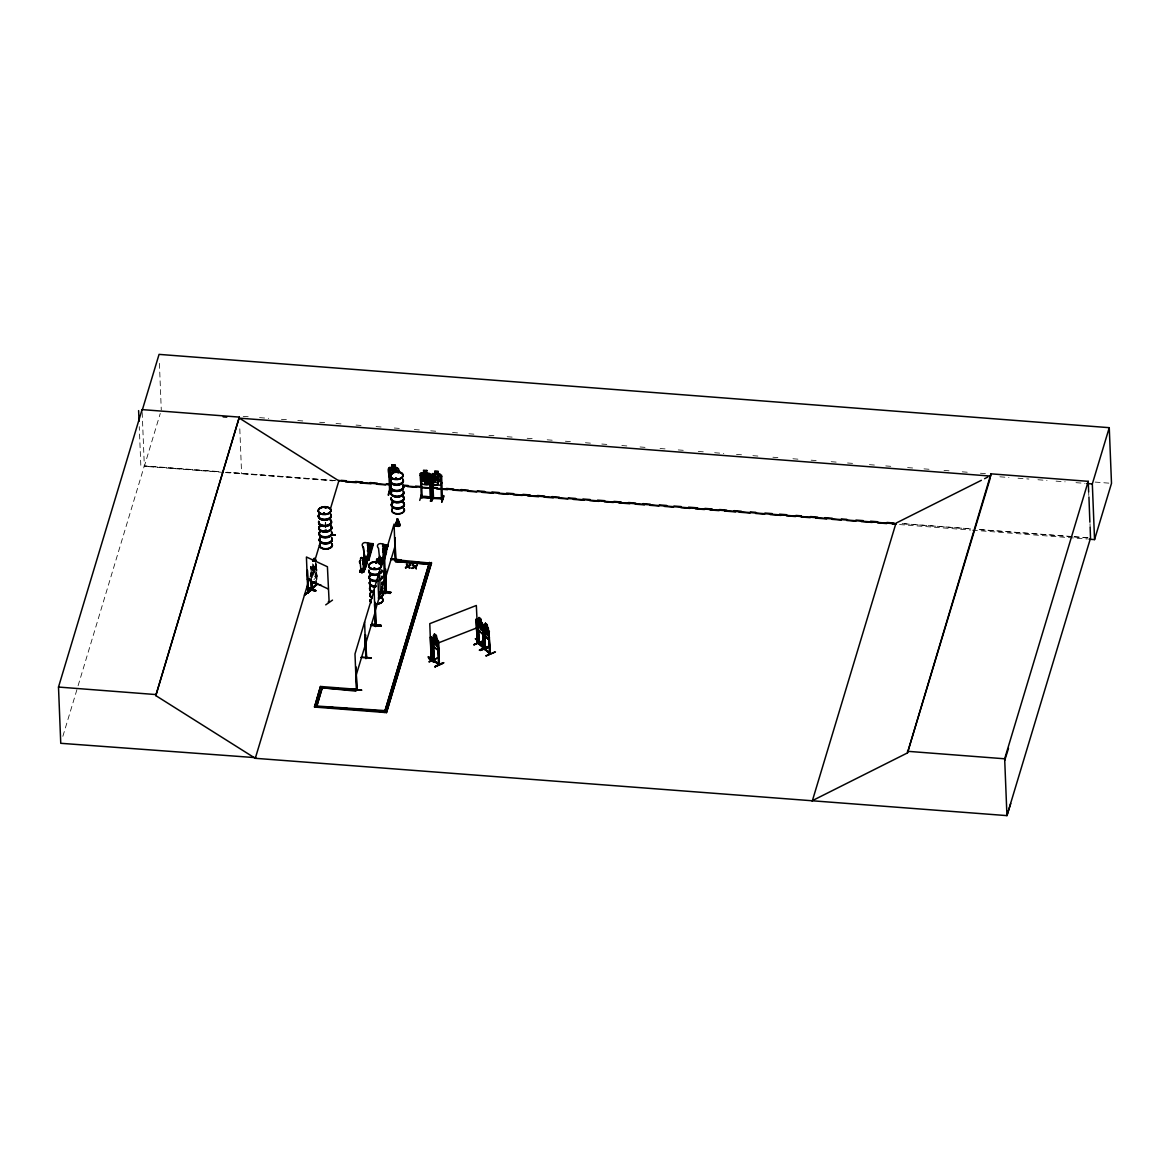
<?xml version="1.0" encoding="UTF-8"?>
<svg xmlns="http://www.w3.org/2000/svg" width="1170" height="1170" viewBox="0 0 1170 1170"><rect width="100%" height="100%" fill="white"/><g stroke="black" fill="none" stroke-linecap="round" stroke-linejoin="round"><path stroke-width="0.75" stroke-dasharray="5 3.75" d="M311.088 572.832L311.761 575.026L316.105 571.048L316.397 561.849M314.511 581.899L316.704 579.91L317.085 576.605M316.704 579.91L316.938 569.249L316.149 568.839L317.231 576.605M316.149 575.304L315.3 578.331L313.56 579.91M62.858 736.325L77.571 687.507M78.083 685.766L144.334 465.835L219.975 471.671M223.602 472.417L144.349 466.303L160.261 413.463M310.021 576.591L313.692 564.408M311.249 574.294L311.893 572.817L311.571 580.203L310.767 565.432L311.586 563.721M312.697 563.764L312.536 578.565M310.84 577.322L310.942 566.572L311.659 576.956M311.235 566.675L310.43 567.04M313.165 571.662L314.496 563.881M311.761 575.026L315.973 570.96M313.063 568.927L314.92 567.231L314.979 570.112L315.944 570.185M313.121 568.956L314.862 567.377M311.834 572.847L316.149 568.839M243.199 416.359L248.669 416.783M259.594 417.631L268.69 418.334M281.429 419.313L286.899 419.737M297.809 420.571L305.092 421.141M319.659 422.268L325.114 422.677M336.039 423.525L343.322 424.081M356.06 425.076L363.343 425.631M376.096 426.611L381.552 427.035M394.29 428.015L401.573 428.586M414.312 429.565L419.781 429.99M430.706 430.823L437.975 431.394M452.541 432.52L458.011 432.929M468.921 433.778L476.205 434.333M488.943 435.328L496.226 435.884M507.151 436.732L514.434 437.287M527.173 438.267L532.642 438.691M547.194 439.818L552.664 440.242M565.403 441.222L570.858 441.646M585.424 442.757L590.894 443.181M601.804 444.03L609.087 444.585M621.84 445.565L629.109 446.136M640.034 446.969L647.317 447.54M660.055 448.519L665.525 448.944M678.264 449.923L685.547 450.479M698.285 451.474L703.74 451.883M714.665 452.731L723.777 453.433M736.515 454.413L741.97 454.837M752.895 455.686L760.178 456.241M772.917 457.221L780.2 457.792M792.938 458.772L798.408 459.196M811.146 460.176L818.43 460.731M831.168 461.711L836.638 462.135M847.548 462.984L854.831 463.539M869.398 464.666L874.853 465.09M885.778 465.923L893.061 466.494M907.627 467.62L913.083 468.029M924.007 468.877L931.291 469.433M944.029 470.428L951.312 470.983M962.237 471.832L969.52 472.387M980.431 473.236L987.714 473.791M1095.12 482.084L1111.5 483.342M999.897 476.804L1008.964 477.506M1018.017 478.208L1028.898 479.042M1037.951 479.744L1047.018 480.446M1056.071 481.133L1065.139 481.835M1076.005 482.669L1085.073 483.371M1072.334 536.752L977.798 529.469L1072.393 536.547M1074.148 536.898L1088.7 538.01M218.819 471.729L140.839 465.806L139.259 426.641M226.102 472.285L337.033 480.709L227.185 472.227M1074.206 536.694L1088.758 537.79M225.4 472.563L332.733 480.841M899.54 524.555L970.617 530.039M972.445 530.185L1087.266 539.034M316.631 567.742L316.105 571.048M314.935 569.936L314.92 567.231M313.94 565.71L315.3 567.83L314.686 568.313L313.589 566.646L312.097 570.77L313.18 566.397L311.937 564.583M1088.656 491.985L1088.802 495.539M1090.001 523.677L1090.147 527.246M325.626 522.2L325.904 529.045M325.245 522.697L325.523 529.542M316.324 563.794L317.011 580.92M316.017 563.691L316.704 580.817M315.812 564.262L316.5 581.388M315.52 564.159L316.207 581.285M315.359 561.322L315.564 566.441L314.73 569.483L313.004 571.062L311.98 569.717L311.776 564.613M239.806 428.82L241.605 473.806M159.412 363.358L161.284 410.041M142.184 412.425L144.349 466.303M324.938 529.337A6.406 3.744 -2.3 0 1 326.605 529.337M314.569 568.123L313.487 570.039L314.569 568.123M315.008 571.033L313.267 572.613L313.472 577.717L315.213 576.152L315.008 571.033M970.53 528.898L901.441 523.575L970.544 528.811"/><path stroke-width="1.5" d="M397.347 521.922C396.221 513.045 402.772 528.606 396.25 525.154L397.376 518.983M363.241 570.667L363.446 563.457A2.281 1.828 16.8 0 0 362.861 560.503L362.612 558.017M367.804 558.163L368.111 547.37M382.985 559.348L383.292 548.54A3.437 2.735 15.8 0 0 383.146 544.606A3.437 2.735 15.8 0 0 378.349 544.269A3.437 2.735 15.8 0 0 378.51 548.203L379.65 558.982M351.497 689.422C364.85 690.066 365.654 691.002 351.497 688.984M371.256 657.832L361.208 657.145M380.659 625.804L380.733 625.029L372.279 624.429L380.733 625.072M380.733 625.467L372.25 624.868M382.707 591.113L391.102 592.371M397.025 525.447L397.156 519.1L395.84 524.657M365.113 635.661L366.444 658.023L365.844 657.174M384.828 550.851L383.233 551.801M385.53 593.234L384.213 570.975L384.93 593.848L384.564 571.004M375.394 626.52L374.093 589.256L383.672 557.447L384.901 593.029M395.416 561.6L429.171 564.203L395.416 561.6L395.957 559.86M322.993 513.937L323.534 513.089M323.461 513.981L324.47 513.937M323.973 514.039L323.68 513.118M326.064 507.692L325.202 507.955M325.435 508.131L326.035 507.765M364.572 565.139L363.563 564.934M373.508 569.029L374.254 568.05L373.332 568.605M374.751 568.079L374.795 568.912M377.354 558.734L376.623 561.644A2.281 1.828 16.8 0 0 375.819 562.258L375.731 563.062M376.594 562.916L375.585 562.741L376.521 563.004M376.053 562.302L376.287 563.106M396.805 478.457L395.548 478.091L395.226 479.144M396.308 478.267L395.811 478.34M397.42 472.402L397.917 472.782M362.027 569.556L362.466 571.618M362.13 570.463L362.1 569.571L361.662 570.536M366.093 556.335L365.537 557.856L366.268 556.467M365.493 557.096L365.654 557.871L365.596 556.54M366.064 556.496L366.108 557.739L365.332 557.461M380.513 558.719L381.464 557.637L380.645 558.967M399.365 524.745L397.727 519.114M396.25 525.154L397.215 519.275M361.12 657.496L371.358 657.92M395.928 524.101L397.244 519.027M304.434 594.93L311.205 590.163L304.609 594.945M306.803 588.144C314.803 587.984 322.35 594.594 306.803 588.144L315.417 591.186M307.081 587.428L315.666 590.528M307.067 587.793L315.681 590.865M316.324 583.83L317.202 583.537L316.734 584.781M310.913 579.033L311.264 589.358L316.851 584.24C316.763 580.437 316.046 590.221 316.207 581.285M438.604 648.238L438.18 650.549L438.765 648.268M431.438 658.812L431.379 659.675L430.341 637.182L431.116 636.875L432.3 659.31L431.54 658.827M476.102 619.31L477.228 641.789L476.102 619.31L476.877 619.003L478.062 641.394L476.336 605.475L429.785 623.654L431.145 659.485L432.198 659.339M477.301 641.73L476.863 640.794L477.828 640.414M477.93 640.648L477.301 640.955M477.96 641.467L477.184 641.745M482.42 633.818L482.917 631.712L482.479 633.95L478.325 630.074L477.711 626.857M489.265 637.489L488.914 639.683L489.426 637.518M364.426 557.929L363.329 547.034L364.455 557.812M364.294 555.092L363.358 559.801M364.426 555.106L362.949 559.962L368.784 560.328L373.362 544.152C358.356 542.266 378.363 543.889 371.577 544.035L367.497 558.616M363.27 559.786L364.674 554.785M363.943 560.035C365.698 560.108 361.179 559.845 364.513 556.759M363.695 560.006L364.63 556.745M364.967 557.022L365.055 559.45L364.967 557.022L366.546 556.978L366.649 559.421M367.95 546.77L368.857 543.523M369.15 543.889L367.775 548.745L369.281 543.889M365.581 557.783L366.093 556.949M366.108 556.452L366.108 557.768M367.131 560.24L371.958 543.728M368.389 556.861L368.433 558.017L364.148 557.71L363.709 556.525L363.695 559.362L367.98 559.655L368.784 556.891L368.842 558.339L363.768 557.973M372.908 543.962L367.687 560.269M372.689 544.138L368.023 560.298L368.769 560.342M368.331 560.137L372.938 543.523M382.678 559.786L387.153 545.059L383.16 560.825L378.875 560.532L378.904 557.695L378.861 561.819A2.281 1.828 16.8 0 1 379.797 564.423M378.597 559.509L379.606 556.291M383.043 544.342L382.59 545.981L387.665 546.639L382.605 546.273L383.043 544.342L388.191 545.147M379.87 555.955L378.904 561.161M380.191 558.046L381.742 558.148L380.191 558.046C378.553 561.366 383.584 561.717 381.742 558.148M383.131 547.94L384.053 544.708M384.345 545.074L382.97 549.915L384.462 545.059M380.835 558.002L381.332 558.865L381.391 557.754M382.575 561.073L387.153 544.913L382.268 561.424L383.307 561.483L388.118 544.693M383.204 561.468L385.471 553.366M386.407 550.149L388.133 544.971L383.058 544.635M382.97 561.454L386.363 551.611M386.597 551.816L383.979 561.498L378.495 560.796L379.767 561.234M389.654 469.828L388.674 469.96L389.654 469.828L390.59 492.307L389.464 492.219M390.634 473.645L390.429 468.526L392.052 467.737L391.848 464.826L395.167 465.075L396.996 472.402M389.084 475.649C391.672 483.502 386.641 469.419 388.776 468.351L389.727 467.561M395.153 465.134L391.833 464.899M388.118 495.012L389.844 489.045M390.341 488.665L388.63 495.1M390.575 491.722L389.537 491.181L389.742 492M355.885 667.5L357.025 689.232L356.514 688.34L355.885 691.104L322.101 687.799L355.855 690.402L356.207 689.247L320.478 686.483L314.525 707.06L386.48 712.618L431.481 563.194L395.738 559.743L395.387 560.898M366.195 656.355L365.83 658.534L365.318 634.959L366.649 657.321M365.669 634.988L364.952 636.202M374.575 604.232L375.541 625.95M374.985 602.813L375.892 626.476M385.413 569.439L386.29 591.757L385.573 568.898M394.846 538.171L395.723 560.503L402.875 560.986M390.663 559.45L400.9 559.845L390.663 558.982M366.166 657.247L366.59 657.321M375.672 623.639L375.95 625.014M365.757 658.403L366.283 657.628M375.599 625.146L375.965 624.21M366.561 657.247L366.195 658.491L365.318 634.959M385.91 590.923L385.881 591.698L386.466 590.367M395.518 558.997L395.723 560.503L394.992 537.63M421.332 475.152L420.352 475.298L421.332 475.152L422.121 497.645L421.332 497.63L420.352 473.631L423.745 473.002M421.346 472.797L420.322 473.704M430.194 474.45C431.174 481.791 431.657 487.451 421.756 483.839L420.63 481.046L420.454 473.674M421.756 483.839L420.644 480.972M390.385 593.424L381.903 592.488M391.087 592.459L382.678 591.493M426.831 470.472L423.511 470.223L423.73 473.06L422.107 473.85L422.311 478.969L424.066 481.279L427.167 481.513L428.732 479.437L428.527 474.333L426.831 473.294L426.845 470.398M419.737 500.394L421.478 494.427M430.209 497.455L431.203 498.332L430.326 474.347L426.86 473.221M421.2 497.338L422.311 497.396L421.317 496.782M429.361 475.956L430.341 475.81L429.361 475.956L430.282 498.244M430.311 474.42L429.112 473.309M432.534 476.19L431.613 476.117L432.534 476.19L433.529 498.464L432.432 498.405M431.891 481.865L433.017 484.672L440.841 485.243L441.88 482.537M434.991 473.894L434.787 470.983L438.121 471.232L438.092 474.113L439.803 475.152L440.008 480.27L438.428 482.332L435.328 482.113L433.573 479.802L433.368 474.684L434.904 473.733M430.18 498.244L431.335 498.084L421.273 497.586M422.004 496.87C444.395 500.029 421.259 494.076 421.302 497.352M432.154 494.749L433.309 495.29L431.569 501.257L430.443 501.169L432.227 494.793M438.209 474.04L441.587 475.181L442.406 499.137L441.441 499.078L440.695 476.57L441.602 476.643L440.695 476.57M431.569 501.257L430.531 501.111L432.315 495.159L433.207 495.202M431.013 501.213L432.783 495.188L430.999 501.169M431.423 501.184L433.222 494.837M432.388 497.601L433.558 497.44L432.578 497.352M433.529 498.464L432.432 497.352M440.359 474.186L432.666 473.718M442.567 498.098L441.441 498.025L441.704 498.786M441.587 498.274L433.514 497.879L442.435 498.069M441.704 502.003C447.233 482.581 437.726 514.917 444 496.051M255.616 757.663L60.752 743.301L58.5 687.053L142.067 409.602L239.338 417.105L155.8 695.609L255.294 758.306L1006.946 815.622L1010.719 803.556M155.8 695.609L239.338 417.105M255.294 758.306L309.494 578.346M314.73 560.927L319.98 543.523M330.466 508.701L339.051 480.197M314.525 707.06L320.478 686.483M360.258 563.209L360.228 563.297A2.281 1.828 16.8 0 1 360.579 560.415L360.609 560.328A2.281 1.828 16.8 0 0 360.258 563.209L360.989 570.492M322.481 687.331L316.485 707.207L322.452 686.644L320.507 687.185M362.832 560.576L362.861 560.503A2.281 1.828 16.8 0 1 363.417 563.545M363.314 561.205L367.131 561.468L363.841 572.262L360.243 571.735L360.199 570.77L360.521 569.688L360.813 570.477L363.899 569.936L363.943 570.916L360.565 570.653M361.559 568.927L360.038 571.984L360.989 568.898M366.649 561.454C352.068 589.417 375.453 557.593 363.475 560.781L363.139 561.878L366.517 562.141M361.164 568.678L360.067 571.969M363.153 562.068L363.475 560.781M361.822 568.722L361.15 572.057M363.183 564.218L363.972 561.249M362.364 570.097L361.34 570.009L361.398 571.633M363.153 572.203L366.473 561.41M360.521 569.688L360.492 571.574L363.577 571.033L363.607 571.998L366.853 561.044M376.535 559.64L376.623 561.644M379.504 562.024L379.182 563.311L382.561 563.574L382.882 562.477L379.797 562.448M374.195 590.163L354.993 653.942L356.411 689.803M382.546 563.37L382.882 562.287M394.933 525.593C397.186 516.409 405.478 529.366 395.08 525.71M374.985 611.515L384.564 579.72M355.885 676.202L375.087 612.436M385.413 578.141L394.992 546.346M425.997 484.219L424.768 483.254L434.904 484.906L438.063 484.248M434.553 476.76L437.916 477.886L438.15 484.38L437.916 477.886L434.553 476.76L425.631 476.073L424.491 476.95L424.754 483.327M434.904 484.906L438.18 484.322M385.032 710.716L429.492 562.346L384.521 712.457M386.48 712.618L431.467 562.492M812.214 801.26L895.986 523.151L981.367 480.3M812.419 800.616L907.467 752.91L990.961 473.835L1088.232 481.338L1088.656 491.985M907.467 752.91L990.317 477.843M1090.147 527.246L1090.513 538.156L1006.946 815.622L1004.664 758.789L1088.232 481.338M1089.094 539.18L1094.55 539.604L1092.327 483.927L1109.262 427.679L159.061 354.378L142.111 410.641L142.067 409.602M1094.55 539.604L1111.5 483.342L1109.262 427.679M474.04 644.86L482.786 641.131L473.806 644.699M489.104 647.259L480.153 650.476L489.133 646.922M1004.723 760.412L1008.496 748.361M429.127 661.971L437.551 657.964M428.41 656.706C442.011 666.447 427.167 660.436 428.469 656.648M428.41 657.057L433.894 662.001M362.276 569.907L361.939 570.331M380.806 558.412L381.449 558.046M436.498 477.243L439.393 475.02L437.419 478.018L439.744 481.426L436.776 478.559C435.489 482.786 431.949 480.987 436.044 477.901L433.836 474.625L436.454 477.228M439.379 664.882C438.691 663.99 430.648 659.251 434.187 659.88M439.452 664.926L438.399 640.897L433.222 635.837L434.158 660.582M438.487 664.56L439.408 664.063L433.631 660.202M383.292 550.324L384.842 551.085L383.219 551.567M375.555 624.561L375.424 625.76M375.965 625.087L375.146 602.272M365.874 657.993L364.616 621.972M325.801 507.795L325.479 507.897M323.359 513.703L324.368 513.659M324.514 513.279L324.412 513.44M396.411 478.545L395.358 478.632M478.354 643.485L483.678 648.268L482.713 624.37L480.958 621.782M479.159 643.719L477.755 621.036L477.96 626.169M483.546 647.419L478.705 643.295L483.4 646.834M485.55 648.736L485.038 649.628L484.175 628.524M490.376 653.138L485.082 649.043M437.638 645.226L436.761 646.63L433.909 642.198L434.45 634.067L434.567 636.802M312.083 588.203L311.235 588.554L316.748 583.976M312.127 589.022L311.863 582.09M317.128 584.415L311.571 589.461L311.644 588.598M356.821 689.744L356.031 666.958M394.495 471.905A6.406 3.744 -2.3 0 1 402.992 475.854A6.406 3.744 -2.3 0 1 392.564 478.34A6.406 3.744 -2.3 0 1 394.495 471.905C398.575 468.439 394.802 467.664 393.588 471.013M308.207 592.59L308.105 591.786M307.827 592.766L306.423 556.993L327.424 566.748L329.15 602.36M331.9 534.734L335.234 535.143L331.885 534.266M434.216 660.684L432.71 637.972L433.28 660.465M478.267 643.398L477.331 619.559M489.469 652.875L489.937 653.518M381.244 558.982L380.776 558.222M361.618 557.476L360.536 558.163L360.579 560.415M376.667 559.187L377.647 558.719M396.703 478.808L395.27 479.027M375.585 562.668L376.301 562.887M373.756 568.547L374.839 568.649L373.917 569.088M314.452 561.117L314.335 558.368L312.492 560.064M314.306 561.234L316.339 560.386M314.247 558.339L314.394 561.264L315.622 560.123M312.785 582.558L321.384 585.307M312.273 583.713L314.408 581.768M314.511 581.797L312.229 583.845L311.6 581.578M477.389 619.647L477.945 619.062L479.232 620.305L478.281 620.451L478.486 625.555L481.133 630.089L481.733 623.595L480.841 619.047L479.056 617.424L479.159 620.159M366.034 561.395L367.117 561.483M359.98 571.954L360.886 571.808M379.255 562.419L383.087 562.712M381.976 562.624L383.146 562.712M382.926 562.58L382.034 562.638M430.18 497.191L430.209 498.01M307.198 570.346L308.266 592.956M325.713 604.861L332.514 600.108M311.761 588.027L311.703 589.446L311.205 579.135M405.522 567.889L407.701 566.441C405.2 561.249 408.286 568.371 409.895 564.54L410.685 565.066L408.535 566.485L409.734 568.21L407.979 566.324L405.522 567.889L407.994 566.792M417.251 565.563L414.794 566.178L417.237 565.11L415.116 566.997L416.301 568.722L414.546 566.836L412.089 568.401L414.56 567.289M405.507 567.421L407.672 565.973L406.502 564.276M408.535 566.485L410.655 564.598M412.074 567.933L414.253 566.485L413.068 564.788L414.794 566.178M412.089 568.401L414.253 566.485M415.116 566.997L417.237 565.11M431.116 658.622L432.256 658.461M390.414 491.502L389.449 491.444M431.277 498.288L431.218 497.221M433.353 497.659L433.309 498.508M441.587 498.844L442.611 498.917L432.608 498.42M984.584 478.691L987.816 477.067M399.599 525.959L395.065 525.637M434.362 634.111L436.381 635.632L437.434 640.107L438.56 664.677M432.417 638.103L433.236 638.41M438.37 640.955L439.13 665.087L433.236 660.406M437.946 642.213L438.969 665.013M433.646 646.864L438.223 650.374L433.69 646.82L432.959 643.573L433.734 646.834M433.88 660.275L438.457 663.975M435.05 666.388C461.302 654.805 417.003 675.017 443.474 662.732M430.531 637.357L431.116 636.875M476.292 619.486L477.067 619.164M475.693 638.659L480.753 643.339M477.067 641.204L477.696 640.443M432.198 659.31L431.54 659.617M476.994 641.569L477.872 641.233M482.011 622.879L482.771 624.385M483.561 646.922L484.044 648.195L483.093 647.8L482.596 625.438M430.692 645.928L434.011 644.626M437.331 643.324L477.228 627.734M483.093 625.877L482.289 625.555M485.462 623.347L484.833 631.347L487.48 635.866L488.08 629.372L487.188 624.824L485.374 623.391M484.102 626.813L485.184 649.642M484.292 627.383L485.521 649.438M487.305 627.573L488.431 628.685L484.234 624.985M483.971 632.678L484.629 635.91L488.826 639.727L484.76 635.822M489.499 653.694L488.943 631.215L490.332 653.928L485.097 649.116M482.479 633.95L478.413 630.045M489.44 631.668L488.636 631.332M479.817 650.242C506.873 638.674 461.053 657.672 488.285 646.469M485.872 655.741C496.694 651.997 500.336 649.116 486.179 656.004M367.848 549.476L369.574 549.739L368.038 550.631M324.105 514.23L324.631 513.396M396.469 523.634L397.332 523.385M477.726 641.262L477.594 640.443M431.979 658.33L431.964 659.134M383.526 561.308L383.116 559.669M383.292 550.558L384.769 550.909M478.589 643.251L483.985 648.151L483.151 627.603M442.318 499.166L442.289 498.318M361.296 557.578L362.393 557.9M323.871 513.016L323.256 513.922M363.68 565.636L363.49 565.768M374.429 568.181L375.248 568.459M475.283 638.747L480.782 643.675M483.634 648.268L482.669 627.149M314.394 561.264L315.359 561.322M367.395 544.81L372.484 545.454L367.409 545.103M368.784 546.024L372.177 546.551L368.784 546.317M383.965 547.194L387.358 547.721L383.979 547.487M368.316 547.662L371.709 548.203L368.331 547.955M383.511 548.832L386.904 549.373L383.511 549.125M383.087 550.295L386.48 550.821M367.438 550.763L370.832 551.289L367.438 551.055M382.619 551.933L386.012 552.474L382.634 552.225M383.584 558.031L384.038 559.509L378.963 559.143L378.904 557.695M379.343 558.894L383.628 559.187M363.636 558.192L363.724 559.991M367.921 558.5L368.374 559.977L367.395 559.903M435.006 473.821L432.637 473.558L431.598 474.523L432.608 498.449M421.405 472.899L429.054 473.455M389.639 492.029L390.517 492.073M390.678 559.289L400.9 559.86M370.758 625.38L380.923 626.14M223.163 416.886L226.761 417.163M1086.886 483.517L1092.327 483.927M432.008 479.32C429.741 481.996 418.889 474.186 429.624 479.934L433.485 478.428L430.355 480.548L433.675 483.166L429.639 481.075L425.851 482.347L428.878 480.475L425.792 478.793L425.909 481.397L432.11 481.865L431.73 474.508M340.88 480.329L346.335 480.753M355.431 481.455L362.715 482.025M369.998 482.581L377.266 483.137M386.378 483.839L390.019 484.131M402.758 485.111L408.213 485.535M415.496 486.091L420.951 486.515M431.876 487.349L437.331 487.773M446.428 488.475L453.711 489.045M460.995 489.601L468.278 490.157M477.375 490.859L484.658 491.429M491.941 491.985L499.21 492.555M506.493 493.111L513.776 493.667M522.873 494.369L530.156 494.939M537.439 495.495L544.723 496.051M551.991 496.621L559.275 497.177M568.371 497.879L575.655 498.449M582.938 499.005L590.221 499.561M597.504 500.131L604.773 500.687M613.884 501.389L621.153 501.959M628.436 502.515L635.719 503.071M643.003 503.641L650.286 504.197M659.383 504.899L666.666 505.469M673.935 506.025L681.218 506.581M688.501 507.151L697.598 507.853M704.881 508.409L712.164 508.979M719.448 509.535L726.716 510.091M733.999 510.661L741.283 511.217M750.38 511.919L755.835 512.343M764.946 513.045L772.229 513.601M779.498 514.171L786.781 514.727M795.878 515.429L801.348 515.853M810.444 516.555L817.728 517.111M824.996 517.681L832.279 518.237M841.391 518.939L846.846 519.363M855.943 520.065L863.226 520.621M870.509 521.191L877.778 521.747M886.889 522.449L894.158 523.019M389.815 484.775L338.861 480.841L239.382 418.143L990.829 476.102L990.961 473.835M402.553 485.755L895.781 523.809M345.501 481.821L356.426 482.669M360.082 482.947L371.007 483.795M376.477 484.204L385.588 484.906M407.467 486.603L416.578 487.305M422.048 487.729L431.16 488.431M436.615 488.855L447.554 489.689M453.024 490.113L462.135 490.815M467.605 491.239L476.716 491.941M482.186 492.365L493.126 493.214M498.581 493.623L507.707 494.325M513.162 494.749L522.288 495.451M527.743 495.875L538.683 496.723M544.152 497.148L553.264 497.85M558.734 498.274L567.845 498.976M573.315 499.4L584.254 500.233M589.709 500.658L598.821 501.36M604.29 501.784L613.402 502.486M618.871 502.91L629.811 503.758M635.281 504.168L644.392 504.87M649.862 505.294L658.973 505.996M664.443 506.42L673.554 507.122M680.838 507.692L689.949 508.394M695.419 508.818L704.53 509.52M710 509.93L719.111 510.647M724.581 511.056L735.52 511.904M739.162 512.182L750.102 513.03M755.571 513.454L764.683 514.156M770.138 514.581L781.077 515.414M786.547 515.838L795.658 516.54M801.128 516.965L810.24 517.666M815.709 518.091L826.649 518.939M832.104 519.348L841.23 520.065M846.685 520.474L855.811 521.177M861.266 521.601L872.206 522.449M877.675 522.873L886.787 523.575M892.257 523.999L895.898 524.277M411.752 561.673L418.86 562.214M425.968 562.77L431.481 563.194M406.516 564.744L407.335 564.803M410.685 565.066L409.895 564.54M413.068 564.788L414.809 566.646M362.919 562.609L366.298 562.872M378.948 563.852L382.341 564.306M362.598 563.706L365.976 564.159L362.598 563.896M407.979 566.324L409.734 568.21M414.546 566.836L416.301 568.722M331.359 688.018L338.466 688.574M347.344 689.262L356.236 689.934M384.842 710.599L316.836 706.051M907.394 751.286L1004.664 758.789M325.786 706.738L332.953 707.294M341.903 707.982L347.271 708.406M356.221 709.093L363.387 709.649M372.338 710.336L377.705 710.746M314.496 706.373L386.451 711.916M58.5 687.053L155.771 694.556M368.023 550.397C373.639 549.534 362.407 548.116 371.285 549.651M390.458 492.014L390.341 491.502M389.668 492.263L388.674 468.307L389.698 467.4L397.434 467.971L398.634 469.097L398.663 472.768M331.929 534.573L335.263 535.173M391.233 474.918L393.091 471.744L390.897 468.468L393.69 470.793M316.558 584.283L312.171 588.305M398.268 523.399L399.453 524.189M441.412 498.259L441.412 499.034M311.015 590.192L304.639 595.077M308.09 592.62L307.564 570.507M307.315 579.252L328.317 589.007M433.734 660.772L432.944 638.528M315.534 560.094L316.28 560.474M478.793 643.909L478.106 629.592M395.343 559.596L395.343 560.386M328.434 602.418L328.419 601.541M434.45 634.067L436.381 635.632M437.302 658.125L429.156 661.62M397.376 468.132L398.517 469.126M475.649 638.615L480.695 643.324M487.188 624.824L485.404 623.2L485.477 626.125L483.736 625.423L484.614 649.233L489.762 652.845M479.027 617.614L480.695 619.12M485.682 624.107L486.793 626.009L485.725 625.029M477.886 619.208L481.996 622.952M482.523 641.292L474.055 644.553M415.087 566.529L416.286 568.254M408.52 566.017L409.719 567.757M413.098 565.256L414.268 566.953M407.306 564.335L408.213 565.68M484.702 649.262L490.084 654.103L488.358 628.656M399.043 523.707L397.654 519.041L398.019 521.937M443.532 663.112L435.108 666.768M397.624 519.29L398.824 525.213M397.478 519.319L397.961 525.476M1088.934 496.972L1089.87 522.171M488.943 631.215L489.148 636.348M489.294 639.785L489.835 653.489M478.589 630.045L479.203 643.792M395.328 472.285L395.197 468.877L392.096 468.643L392.301 473.762M395.358 560.474L394.1 524.072L384.521 555.882L385.939 591.742M379.475 571.37L380.367 593.643M377.822 576.839L378.729 599.113M361.369 569.922L361.428 571.545M316.28 583.815L316.28 584.766M138.616 410.611L139.054 421.288M382.005 577.205A6.406 3.744 -2.3 0 1 380.528 579.969M377.822 581.154A6.406 3.744 -2.3 0 1 370.378 579.969A6.406 3.744 -2.3 0 1 370.729 575.421M382.093 576.839A6.508 3.802 -2.3 0 1 380.601 579.647M377.837 580.846A6.508 3.802 -2.3 0 1 370.29 579.647A6.508 3.802 -2.3 0 1 370.641 575.026M382.21 582.338A6.406 3.744 -2.3 0 1 381.639 584.254M376.389 586.536A6.406 3.744 -2.3 0 1 370.042 581.402M381.625 583.918A6.406 3.744 -2.3 0 0 382.21 582.002A6.435 3.759 -2.3 0 1 381.654 584.064M370.027 581.066A6.406 3.744 -2.3 0 0 376.374 586.199A6.435 3.759 -2.3 0 1 370.012 581.183M381.844 570.697A6.508 3.802 -2.3 0 1 381.259 572.642M379.095 574.207A6.508 3.802 -2.3 0 1 371.87 574.485A6.508 3.802 -2.3 0 1 368.959 570.697M381.976 576.166A6.42 3.744 -2.3 0 1 380.499 578.945M377.778 580.13A6.42 3.744 -2.3 0 1 370.861 579.311A6.42 3.744 -2.3 0 1 369.779 575.231M381.771 571.062A6.42 3.744 -2.3 0 1 381.201 572.978M379.065 574.528A6.42 3.744 -2.3 0 1 371.928 574.806A6.42 3.744 -2.3 0 1 369.062 571.062M382.078 576.517A6.508 3.802 -2.3 0 1 380.586 579.34M377.822 580.539A6.508 3.802 -2.3 0 1 370.276 579.34A6.508 3.802 -2.3 0 1 370.627 574.704M381.844 570.375A6.508 3.802 -2.3 0 1 381.244 572.335M379.08 573.9A6.508 3.802 -2.3 0 1 371.855 574.178A6.508 3.802 -2.3 0 1 368.959 570.39M381.727 570.024A6.406 3.744 -2.3 0 1 381.142 571.954M380.25 572.803A6.406 3.744 -2.3 0 1 372.63 573.973A6.406 3.744 -2.3 0 1 369.033 570.039M382.356 593.775A6.406 3.744 -2.3 0 1 378.524 598.66M372.221 598.177A6.406 3.744 -2.3 0 1 370.539 593.775M381.654 592.532A6.508 3.802 -2.3 0 1 378.539 598.367M372.133 597.87A6.508 3.802 -2.3 0 1 370.422 593.395M381.786 598.06A6.406 3.744 -2.3 0 1 381.932 602.214A6.406 3.744 -2.3 0 1 375.424 604.071A6.406 3.744 -2.3 0 0 381.932 602.214A6.406 3.744 -2.3 0 0 381.786 598.089M371.299 602.623A6.406 3.744 -2.3 0 1 370.232 599.859L370.188 599.859A6.406 3.744 -2.3 0 0 371.299 602.638M381.771 597.724A6.406 3.744 -2.3 0 1 381.917 601.877A6.406 3.744 -2.3 0 1 375.409 603.72M371.285 602.287A6.406 3.744 -2.3 0 1 370.217 599.523M382.239 582.909A6.406 3.744 -2.3 0 1 381.654 584.839M374.736 587.121A6.406 3.744 -2.3 0 1 370.056 581.973M382.254 582.601A6.435 3.759 -2.3 0 1 381.669 584.532M374.722 586.828A6.435 3.759 -2.3 0 1 370.027 581.665M382.195 587.252A6.508 3.802 -2.3 0 1 381.054 591.011M373.318 592.225A6.508 3.802 -2.3 0 1 370.188 587.252M382.327 592.737A6.42 3.744 -2.3 0 1 378.48 597.636M372.162 597.153A6.42 3.744 -2.3 0 1 370.48 592.737M382.122 587.618A6.42 3.744 -2.3 0 1 379.767 592.035M373.376 592.532A6.42 3.744 -2.3 0 1 370.276 587.632M381.639 592.21A6.508 3.802 -2.3 0 1 378.524 598.045M372.118 597.548A6.508 3.802 -2.3 0 1 370.422 593.073M382.18 586.93A6.508 3.802 -2.3 0 1 381.04 590.704M373.303 591.903A6.508 3.802 -2.3 0 1 370.173 586.93M382.063 586.594A6.406 3.744 -2.3 0 1 380.952 590.309M373.332 591.493A6.406 3.744 -2.3 0 1 370.246 586.594M403.197 486.267A6.406 3.744 -2.3 0 1 396.893 491.444A6.406 3.744 -2.3 0 1 391.38 486.267M403.284 485.886A6.508 3.802 -2.3 0 1 396.879 491.151A6.508 3.802 -2.3 0 1 391.277 485.886M403.401 491.429A6.406 3.744 -2.3 0 1 397.098 496.606A6.406 3.744 -2.3 0 1 391.584 491.429M403.387 491.064A6.406 3.744 -2.3 0 1 397.083 496.241A6.406 3.744 -2.3 0 1 391.57 491.064M403.036 479.744A6.508 3.802 -2.3 0 1 396.63 485.009A6.508 3.802 -2.3 0 1 391.029 479.744M403.167 485.228A6.42 3.744 -2.3 0 1 396.849 490.42A6.42 3.744 -2.3 0 1 391.321 485.243M402.963 480.124A6.42 3.744 -2.3 0 1 396.645 485.301A6.42 3.744 -2.3 0 1 391.116 480.124M403.27 485.565A6.508 3.802 -2.3 0 1 396.864 490.83A6.508 3.802 -2.3 0 1 391.263 485.579M403.021 479.422A6.508 3.802 -2.3 0 1 396.615 484.687A6.508 3.802 -2.3 0 1 391.014 479.437M402.904 479.086A6.406 3.744 -2.3 0 1 396.601 484.278A6.406 3.744 -2.3 0 1 391.087 479.1M403.138 502.924A6.406 3.744 -2.3 0 1 401.997 507.97A6.406 3.744 -2.3 0 1 393.354 507.97A6.406 3.744 -2.3 0 1 392.988 502.939M403.197 502.544A6.508 3.802 -2.3 0 1 402.041 507.663A6.508 3.802 -2.3 0 1 393.266 507.663A6.508 3.802 -2.3 0 1 392.886 502.544M404.103 508.935A6.406 3.744 -2.3 0 1 397.8 514.113A6.406 3.744 -2.3 0 1 392.286 508.935M404.089 508.57A6.406 3.744 -2.3 0 1 397.785 513.747A6.406 3.744 -2.3 0 1 392.272 508.584M403.431 491.97A6.406 3.744 -2.3 0 1 397.127 497.148A6.406 3.744 -2.3 0 1 391.614 491.985M403.445 491.663A6.435 3.759 -2.3 0 1 397.113 496.87A6.435 3.759 -2.3 0 1 391.57 491.663M402.948 496.387A6.508 3.802 -2.3 0 1 399.028 502.383A6.508 3.802 -2.3 0 1 391.219 498.215M403.094 501.901A6.42 3.744 -2.3 0 1 398.4 507.897A6.42 3.744 -2.3 0 1 392.038 502.749M402.889 496.782A6.42 3.744 -2.3 0 1 399.014 502.69A6.42 3.744 -2.3 0 1 391.321 498.581M403.182 502.222A6.508 3.802 -2.3 0 1 402.027 507.341A6.508 3.802 -2.3 0 1 393.252 507.341A6.508 3.802 -2.3 0 1 392.871 502.222M402.948 496.08A6.508 3.802 -2.3 0 1 399.014 502.062A6.508 3.802 -2.3 0 1 391.204 497.908M402.846 495.758A6.406 3.744 -2.3 0 1 398.97 501.652A6.406 3.744 -2.3 0 1 391.292 497.557M330.32 520.431A6.406 3.744 -2.3 0 1 326.459 526.324A6.406 3.744 -2.3 0 1 318.767 522.215M330.393 520.036A6.508 3.802 -2.3 0 1 326.459 526.017A6.508 3.802 -2.3 0 1 318.649 521.864M330.525 525.564A6.406 3.744 -2.3 0 1 329.384 530.61A6.406 3.744 -2.3 0 1 320.741 530.61A6.406 3.744 -2.3 0 1 320.375 525.564M330.51 525.228A6.406 3.744 -2.3 0 1 325.816 531.224A6.406 3.744 -2.3 0 1 319.468 526.076M330.54 525.359A6.435 3.759 -2.3 0 1 325.83 531.37A6.435 3.759 -2.3 0 1 319.454 526.222M330.145 513.893A6.508 3.802 -2.3 0 1 325.377 519.977A6.508 3.802 -2.3 0 1 318.913 514.756M330.291 519.392A6.42 3.744 -2.3 0 1 326.415 525.301A6.42 3.744 -2.3 0 1 318.708 521.191M330.861 515.122A6.42 3.744 -2.3 0 1 324.543 520.314A6.42 3.744 -2.3 0 1 319.015 515.136M330.379 519.714A6.508 3.802 -2.3 0 1 326.445 525.71A6.508 3.802 -2.3 0 1 318.635 521.542M330.92 514.434A6.508 3.802 -2.3 0 1 324.514 519.699A6.508 3.802 -2.3 0 1 318.913 514.434M330.803 514.098A6.406 3.744 -2.3 0 1 324.499 519.275A6.406 3.744 -2.3 0 1 318.986 514.098M331.797 538.785A6.406 3.744 -2.3 0 1 325.494 543.962A6.406 3.744 -2.3 0 1 319.98 538.785M331.87 538.405A6.508 3.802 -2.3 0 1 325.465 543.67A6.508 3.802 -2.3 0 1 319.863 538.405M331.987 543.582A6.406 3.744 -2.3 0 1 325.684 548.759A6.406 3.744 -2.3 0 1 320.17 543.582M331.68 527.933A6.406 3.744 -2.3 0 1 323.373 532.028A6.406 3.744 -2.3 0 1 320.404 526.134M330.554 526.134A6.406 3.744 -2.3 0 1 331.315 526.983M331.695 527.626A6.435 3.759 -2.3 0 1 323.344 531.75A6.435 3.759 -2.3 0 1 320.375 525.827M330.554 525.827A6.435 3.759 -2.3 0 1 331.329 526.675M331.636 532.262A6.508 3.802 -2.3 0 1 325.231 537.527A6.508 3.802 -2.3 0 1 319.629 532.262M331.768 537.747A6.42 3.744 -2.3 0 1 325.45 542.938A6.42 3.744 -2.3 0 1 319.922 537.761M331.563 532.642A6.42 3.744 -2.3 0 1 325.245 537.834A6.42 3.744 -2.3 0 1 319.717 532.642M331.87 538.083A6.508 3.802 -2.3 0 1 325.465 543.348A6.508 3.802 -2.3 0 1 319.863 538.098M331.622 531.941A6.508 3.802 -2.3 0 1 325.216 537.205A6.508 3.802 -2.3 0 1 319.615 531.955M331.505 531.604A6.406 3.744 -2.3 0 1 325.202 536.796A6.406 3.744 -2.3 0 1 319.688 531.619M363.285 547.15A3.437 2.735 15.8 0 1 363.124 543.216A3.437 2.735 15.8 0 1 367.906 543.553A3.437 2.735 15.8 0 1 368.067 547.487M433.821 637.328L435.167 641.467L434.026 643.675L434.626 644.158L435.591 642.374L437.361 646.381L435.971 642.096L437.083 640.063L436.439 639.537L435.562 641.175L433.821 637.328M481.952 629.679L480.285 625.701L479.451 627.412L478.852 626.944L479.89 624.751L478.647 620.597L480.212 624.444L481.046 622.82L481.63 623.317L480.621 625.438L481.952 629.679M488.299 635.456L486.632 631.478L485.769 633.233L485.199 632.736L486.237 630.528L484.994 626.389L486.559 630.235L487.393 628.597L487.978 629.094L486.969 631.215L488.299 635.456M428.512 480.504L425.5 477.726C424.403 481.938 420.366 480.183 424.768 477.067L422.56 473.791L425.397 476.497C426.377 472.461 430.531 474.259 426.143 477.199L428.512 480.504M397.756 470.413L398.663 470.486L397.756 470.413M370.846 625.175L380.981 625.921L370.846 625.175M421.259 478.398L421.361 481.206L424.812 481.309L425.968 482.757L432.169 483.239L434.772 482.084L434.67 479.524L431.964 477.945L425.748 477.462L424.695 478.749L421.244 478.457M313.999 559.26L312.916 561.191L313.999 559.26M394.509 465.645L392.52 465.499L392.55 466.406L394.553 466.552L394.509 465.645M426.187 470.969L424.198 470.823L424.227 471.729L426.231 471.876L426.187 470.969M437.448 471.788L435.459 471.642L435.489 472.563L437.492 472.709L437.448 471.788M426.874 474.201L423.759 473.982L423.964 479.086L427.079 479.32L426.874 474.201M438.136 475.035L435.035 474.801L435.24 479.919L438.341 480.139L438.136 475.035M423.057 479.086L421.946 478.998L422.019 480.636L423.13 480.724L423.057 479.086M436.015 635.866L434.86 634.93L436.059 636.787L436.015 635.866M436.468 639.332L434.67 637.869L434.874 642.973L436.673 644.436L436.468 639.332M480.417 619.31L479.334 618.33L480.446 620.217L480.417 619.31M480.841 622.776L479.173 621.255L479.378 626.374L481.046 627.895L480.841 622.776M487.188 628.553L485.521 627.032L485.725 632.151L487.393 633.672L487.188 628.553M371.022 568.327A6.406 3.744 -2.3 0 0 381.435 565.841A6.406 3.744 -2.3 0 0 372.952 561.907A6.406 3.744 -2.3 0 0 371.022 568.327M371.036 568.869A6.406 3.744 -2.3 0 0 381.464 566.382A6.406 3.744 -2.3 0 0 372.981 562.434A6.406 3.744 -2.3 0 0 371.036 568.869M371.007 568.576A6.435 3.759 -2.3 0 0 381.478 566.075A6.435 3.759 -2.3 0 0 372.952 562.112A6.435 3.759 -2.3 0 0 371.007 568.576M392.593 478.866A6.406 3.744 -2.3 0 0 403.006 476.38A6.406 3.744 -2.3 0 0 394.524 472.446A6.406 3.744 -2.3 0 0 392.593 478.866M392.564 478.574A6.435 3.759 -2.3 0 0 403.021 476.088A6.435 3.759 -2.3 0 0 394.495 472.124A6.435 3.759 -2.3 0 0 392.564 478.574M320.463 513.352A6.406 3.744 -2.3 0 0 330.876 510.866A6.406 3.744 -2.3 0 0 322.393 506.917A6.406 3.744 -2.3 0 0 320.463 513.352M320.478 513.879A6.406 3.744 -2.3 0 0 330.905 511.392A6.406 3.744 -2.3 0 0 322.408 507.444A6.406 3.744 -2.3 0 0 320.478 513.879M320.448 513.557A6.435 3.759 -2.3 0 0 330.92 511.071A6.435 3.759 -2.3 0 0 322.393 507.107A6.435 3.759 -2.3 0 0 320.448 513.557M325.699 549.096A6.406 3.744 -2.3 0 0 332.002 543.918A6.406 3.744 -2.3 0 1 325.699 549.125A6.406 3.744 -2.3 0 1 320.185 543.948A6.406 3.744 -2.3 0 0 325.699 549.096"/></g></svg>
